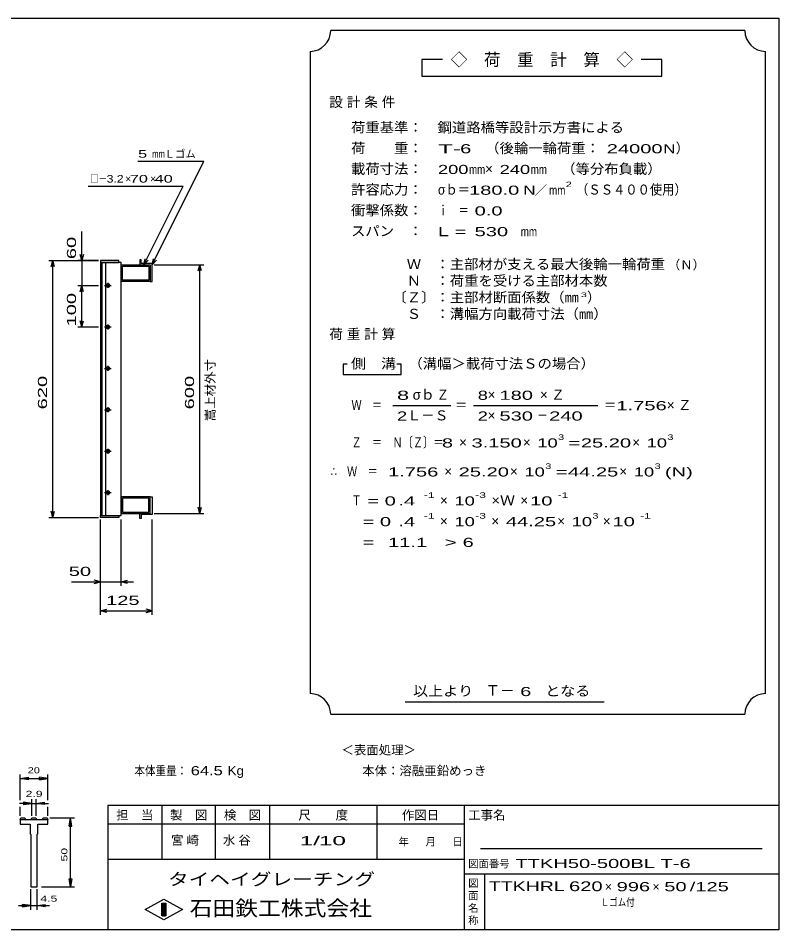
# Model space of a CAD drawing. Units: millimetres, scale not verified, with parts at other scales. Extents: x -1820 to 1736, y -1282 to 1048.
# Drawn here: x -101 to 1736, y -1152 to 1048 of the extents above; entities that cross this region are included whole.
import ezdxf
from ezdxf.enums import TextEntityAlignment as Align

# ---------------------------------------------------------------- set-up
doc = ezdxf.new("R2010")
doc.units = ezdxf.units.MM
doc.header["$LTSCALE"] = 10
for name, color, linetype, lineweight in [('0_2', 150, 'Continuous', 25), ('16', 3, 'Continuous', 25), ('22', 2, 'Continuous', 25), ('32', 4, 'Continuous', 25)]:
    doc.layers.add(name, color=color, linetype=linetype, lineweight=lineweight)
doc.styles.add('ベクトル', font='')
doc.styles.get('ベクトル').set_extended_font_data('ベクトル')

msp = doc.modelspace()

# ---------------------------------------------------------------- linework, layer by layer
at = {"layer": '0_2'}
for p, q in [((-1724, 1048.5), (1736, 1048.5)), ((1736, 1048.5), (1736, -1151.5)), ((1736, -851.5), (116, -851.5)), ((116, -851.5), (116, -1151.5)), ((246, -851.5), (246, -981.5)), ((376, -981.5), (376, -851.5)), ((506, -851.5), (506, -981.5)), ((766, -981.5), (766, -851.5)), ((976, -851.5), (976, -1151.5)), ((976, -896.5), (116, -896.5)), ((1696, -956.5), (1016, -956.5)), ((116, -981.5), (976, -981.5)), ((976, -1016.5), (1736, -1016.5)), ((1026, -1151.5), (1026, -1016.5)), ((206, -1102.5), (251, -1077.5)), ((251, -1077.5), (296, -1102.5)), ((246, -1087.5), (256, -1087.5)), ((246, -1117.5), (246, -1087.5)), ((246, -1087.5), (248, -1087.5)), ((248, -1087.5), (248, -1117.5)), ((250, -1117.5), (250, -1087.5)), ((250, -1087.5), (252, -1087.5)), ((252, -1087.5), (252, -1117.5)), ((254, -1117.5), (254, -1087.5)), ((254, -1087.5), (256, -1087.5)), ((256, -1087.5), (256, -1117.5)), ((256, -1087.5), (256, -1117.5)), ((251, -1127.5), (206, -1102.5)), ((256, -1117.5), (246, -1117.5)), ((248, -1117.5), (250, -1117.5)), ((296, -1102.5), (251, -1127.5)), ((252, -1117.5), (254, -1117.5)), ((1736, -1151.5), (-1724, -1151.5))]:
    msp.add_line(p, q, dxfattribs=at)
at = {"layer": '16'}
for p, q in [((142, 463.5), (98, 463.5)), ((98, 463.5), (98, 459)), ((142, 459), (142, 463.5)), ((196, 465.5), (193, 465.5)), ((193, 465.5), (193, 453.5)), ((196, 456.5), (196, 465.5)), ((98, 459), (142, 459)), ((98, 459), (98, -152)), ((148, 459), (98, 459)), ((99.5, 459), (99.5, -152)), ((102.5, -152), (102.5, 459)), ((110, 459), (110, -152)), ((148, -152), (148, 459)), ((148, 453.5), (218, 453.5)), ((148, 413.5), (148, 453.5)), ((151.2, 450.3), (214.8, 450.3)), ((151.2, 416.7), (151.2, 450.3)), ((193, 453.5), (218, 453.5)), ((223, 456.5), (196, 456.5)), ((214.8, 450.3), (214.8, 416.7)), ((218, 453.5), (218, 413.5)), ((218, 453.5), (218, 413.5)), ((223, 413.5), (223, 456.5)), ((108, 403.5), (124, 403.5)), ((118, 406.5), (114, 406.5)), ((114, 400.5), (118, 400.5)), ((116, 409.5), (116, 397.5)), ((218, 413.5), (148, 413.5)), ((214.8, 416.7), (151.2, 416.7)), ((218, 413.5), (223, 413.5)), ((116, 309.5), (116, 297.5)), ((108, 303.5), (124, 303.5)), ((118, 306.5), (114, 306.5)), ((114, 300.5), (118, 300.5)), ((108, 203.5), (124, 203.5)), ((118, 206.5), (114, 206.5)), ((114, 200.5), (118, 200.5)), ((116, 209.5), (116, 197.5)), ((108, 103.5), (124, 103.5)), ((118, 106.5), (114, 106.5)), ((114, 100.5), (118, 100.5)), ((116, 109.5), (116, 97.5)), ((108, 3.5), (124, 3.5)), ((118, 6.5), (114, 6.5)), ((114, 0.5), (118, 0.5)), ((116, 9.5), (116, -2.5)), ((108, -96.5), (124, -96.5)), ((118, -93.5), (114, -93.5)), ((114, -99.5), (118, -99.5)), ((116, -90.5), (116, -102.5)), ((218, -106.5), (148, -106.5)), ((148, -106.5), (148, -146.5)), ((214.8, -109.7), (151.2, -109.7)), ((151.2, -109.7), (151.2, -143.3)), ((214.8, -143.3), (214.8, -109.7)), ((218, -146.5), (218, -106.5)), ((218, -106.5), (223, -106.5)), ((218, -146.5), (218, -106.5)), ((223, -106.5), (223, -149.5)), ((98, -152), (142, -152)), ((98, -156.5), (98, -152)), ((98, -152), (148, -152)), ((142, -152), (142, -156.5)), ((148, -146.5), (218, -146.5)), ((151.2, -143.3), (214.8, -143.3)), ((193, -158.5), (193, -146.5)), ((193, -146.5), (218, -146.5)), ((223, -149.5), (196, -149.5)), ((196, -149.5), (196, -158.5)), ((142, -156.5), (98, -156.5)), ((196, -158.5), (193, -158.5))]:
    msp.add_line(p, q, dxfattribs=at)
for centre, radius, start, end in [((114, 403.5), 3, 90, 270), ((116, 403.5), 4, 46.6, 133.4), ((116, 403.5), 4, 226.6, 313.4), ((118, 403.5), 3, 270, 90), ((114, 303.5), 3, 90, 270), ((116, 303.5), 4, 46.6, 133.4), ((116, 303.5), 4, 226.6, 313.4), ((118, 303.5), 3, 270, 90), ((114, 203.5), 3, 90, 270), ((116, 203.5), 4, 46.6, 133.4), ((116, 203.5), 4, 226.6, 313.4), ((118, 203.5), 3, 270, 90), ((114, 103.5), 3, 90, 270), ((116, 103.5), 4, 46.6, 133.4), ((116, 103.5), 4, 226.6, 313.4), ((118, 103.5), 3, 270, 90), ((114, 3.5), 3, 90, 270), ((116, 3.5), 4, 46.6, 133.4), ((116, 3.5), 4, 226.6, 313.4), ((118, 3.5), 3, 270, 90), ((114, -96.5), 3, 90, 270), ((116, -96.5), 4, 46.6, 133.4), ((116, -96.5), 4, 226.6, 313.4), ((118, -96.5), 3, 270, 90)]:
    msp.add_arc(centre, radius, start, end, dxfattribs=at)
at = {"layer": '22', "color": 4}
for p, q in [((1654, 1018.5), (654, 1018.5)), ((604, 968.5), (604, -581.5)), ((1704, -581.5), (1704, 968.5)), ((924, 948.5), (874, 948.5)), ((874, 948.5), (874, 908.5)), ((1454, 948.5), (1404, 948.5)), ((1454, 908.5), (1454, 948.5)), ((874, 908.5), (1454, 908.5)), ((188, 703.5), (348, 703.5)), ((223, 453.5), (348, 703.5)), ((68, 643.5), (298, 643.5)), ((203, 453.5), (298, 643.5)), ((53, 463.5), (53, 533.5)), ((-27, 463.5), (93, 463.5)), ((-21, 448.5), (-17, 463.5)), ((-13, 448.5), (-17, 463.5)), ((-17, -156.5), (-17, 463.5)), ((93, 463.5), (43, 463.5)), ((53, 463.5), (49, 478.5)), ((57, 478.5), (53, 463.5)), ((53, 463.5), (53, 403.5)), ((203, 453.5), (206, 468.1)), ((203, 453.5), (213, 464.5)), ((223, 453.5), (226, 468.1)), ((223, 453.5), (233, 464.5)), ((228, 453.5), (348, 453.5)), ((334, 438.5), (338, 453.5)), ((342, 438.5), (338, 453.5)), ((338, -146.5), (338, 453.5)), ((43, 403.5), (93, 403.5)), ((49, 388.5), (53, 403.5)), ((57, 388.5), (53, 403.5)), ((53, 303.5), (53, 403.5)), ((53, 303.5), (49, 318.5)), ((53, 303.5), (57, 318.5)), ((43, 303.5), (93, 303.5)), ((694, 213.5), (684, 213.5)), ((684, 213.5), (684, 188.5)), ((824, 213.5), (814, 213.5)), ((824, 188.5), (824, 213.5)), ((684, 188.5), (824, 188.5)), ((804, 113.5), (944, 113.5)), ((999, 113.5), (1299, 113.5)), ((338, -146.5), (334, -131.5)), ((338, -146.5), (342, -131.5)), ((-17, -156.5), (-21, -141.5)), ((-17, -156.5), (-13, -141.5)), ((228, -146.5), (348, -146.5)), ((-27, -156.5), (93, -156.5)), ((98, -321.5), (98, -161.5)), ((98, -391.5), (98, -161.5)), ((148, -321.5), (148, -161.5)), ((223, -391.5), (223, -161.5)), ((98, -311.5), (83, -307.5)), ((148, -311.5), (163, -307.5)), ((28, -311.5), (98, -311.5)), ((83, -315.5), (98, -311.5)), ((98, -311.5), (148, -311.5)), ((163, -315.5), (148, -311.5)), ((148, -311.5), (178, -311.5)), ((98, -381.5), (113, -377.5)), ((113, -385.5), (98, -381.5)), ((98, -381.5), (223, -381.5)), ((223, -381.5), (208, -377.5)), ((208, -385.5), (223, -381.5)), ((834, -601.5), (1314, -601.5)), ((654, -631.5), (1654, -631.5))]:
    msp.add_line(p, q, dxfattribs=at)
for centre, start, end in [((604, 1018.5), 270, 0), ((1704, 1018.5), 180, 270), ((604, -631.5), 0, 90), ((1704, -631.5), 90, 180)]:
    msp.add_arc(centre, 50, start, end, dxfattribs=at)
at = {"layer": '32'}
for p, q in [((-96, -838.5), (-96, -776.5)), ((-96, -786.5), (-76, -783.5)), ((-76, -789.5), (-96, -786.5)), ((-96, -786.5), (-29.33, -786.5)), ((-76, -789.5), (-76, -783.5)), ((-29.33, -786.5), (-49.33, -783.5)), ((-49.33, -789.5), (-49.33, -783.5)), ((-49.33, -789.5), (-29.33, -786.5)), ((-29.33, -838.5), (-29.33, -776.5)), ((-67.5, -846.5), (-97.5, -846.5)), ((-96, -876.5), (-96, -854.5)), ((-67.5, -846.5), (-87.5, -843.5)), ((-87.5, -843.5), (-87.5, -849.5)), ((-87.5, -849.5), (-67.5, -846.5)), ((-67.5, -876.5), (-67.5, -836.5)), ((-67.5, -846.5), (-57.83, -846.5)), ((-57.83, -836.5), (-57.83, -876.5)), ((-57.83, -846.5), (-37.83, -843.5)), ((-37.83, -849.5), (-57.83, -846.5)), ((-57.83, -846.5), (-27.83, -846.5)), ((-37.83, -843.5), (-37.83, -849.5)), ((-29.33, -876.5), (-29.33, -854.5)), ((-96, -886.5), (-94.33, -881.5)), ((-96, -886.5), (-96, -896.5)), ((-29.33, -886.5), (-96, -886.5)), ((-96, -896.5), (-71.83, -896.5)), ((-94.33, -881.5), (-84.67, -881.5)), ((-84.67, -881.5), (-83, -886.5)), ((-71.83, -896.5), (-71.83, -919.83)), ((-69.17, -886.5), (-67.5, -881.5)), ((-67.5, -881.5), (-57.83, -881.5)), ((-57.83, -881.5), (-56.17, -886.5)), ((-53.5, -919.83), (-53.5, -896.5)), ((-53.5, -896.5), (-29.33, -896.5)), ((-42.33, -886.5), (-40.67, -881.5)), ((-40.67, -881.5), (-31, -881.5)), ((-31, -881.5), (-29.33, -886.5)), ((-29.33, -896.5), (-29.33, -886.5)), ((-24.33, -881.5), (35.67, -881.5)), ((22.67, -901.5), (25.67, -881.5)), ((22.67, -901.5), (28.67, -901.5)), ((28.67, -901.5), (25.67, -881.5)), ((25.67, -1048.17), (25.67, -881.5)), ((-71.83, -919.83), (-70.17, -921.5)), ((-70.17, -921.5), (-70.17, -1048.17)), ((-55.17, -921.5), (-53.5, -919.83)), ((-55.17, -1048.17), (-55.17, -921.5)), ((25.67, -1048.17), (22.67, -1028.17)), ((22.67, -1028.17), (28.67, -1028.17)), ((28.67, -1028.17), (25.67, -1048.17)), ((-70.17, -1048.17), (-55.17, -1048.17)), ((-70.17, -1103.17), (-70.17, -1053.17)), ((-55.17, -1103.17), (-55.17, -1053.17)), ((-44.33, -1048.17), (35.67, -1048.17)), ((-100.17, -1093.17), (-70.17, -1093.17)), ((-70.17, -1093.17), (-90.17, -1090.17)), ((-90.17, -1096.17), (-90.17, -1090.17)), ((-90.17, -1096.17), (-70.17, -1093.17)), ((-70.17, -1093.17), (-55.17, -1093.17)), ((-55.17, -1093.17), (-35.17, -1090.17)), ((-35.17, -1096.17), (-55.17, -1093.17)), ((-55.17, -1093.17), (-25.17, -1093.17)), ((-35.17, -1096.17), (-35.17, -1090.17))]:
    msp.add_line(p, q, dxfattribs=at)

# ---------------------------------------------------------------- texts
at = {"layer": '0_2', "style": 'ベクトル'}
for s, height, p in [('担\u3000当', 21.99, (136, -874.5)), ('製\u3000図', 21.99, (266, -874.5)), ('検\u3000図', 21.99, (396, -874.5)), ('尺\u3000\u3000度', 21.99, (576, -874.5)), ('作図日', 21.99, (826, -874.5)), ('工事名', 21.99, (986, -874.5)), ('年', 18.33, (818, -939)), ('月', 18.33, (883, -939)), ('日', 18.33, (948, -939)), ('図面番号', 18.33, (986, -992)), ('図', 18.33, (986, -1039)), ('面', 18.33, (986, -1069)), ('名', 18.33, (986, -1099)), ('称', 18.33, (986, -1129))]:
    msp.add_text(s, height=height, dxfattribs=at).set_placement(p, align=Align.MIDDLE_LEFT)
at = {"layer": '0_2', "color": 222, "style": 'ベクトル'}
for s, height, width, p in [('タイヘイグレーチング', 29.33, 1.25, (261, -1029.5)), ('石田鉄工株式会社', 36.66, 1.1, (313.5, -1099.5))]:
    msp.add_text(s, height=height, dxfattribs=dict(at, width=width)).set_placement(p, align=Align.MIDDLE_LEFT)
at = {"layer": '22', "style": 'ベクトル'}
for s, height, p in [('◇\u3000荷\u3000重\u3000計\u3000算\u3000◇', 29.33, (944, 948.5)), ('）', 24.19, (1487, 735)), ('Ｌゴム', 18.33, (253, 721)), ('×', 24.19, (1027, 685)), ('×', 18.33, (158, 661)), ('×', 18.33, (218, 661)), ('／', 21.99, (1146.5, 633.5)), ('（Ｎ）', 21.99, (1468, 453.5)), ('）', 24.19, (1273, 375)), ('σｂ', 24.19, (852, 140)), ('×', 24.19, (1033, 140)), ('Ｌ－Ｓ', 24.19, (839, 90)), ('×', 24.19, (1033, 90)), ('×', 24.19, (964, 25)), ('×', 24.19, (1118, 25)), ('×', 24.19, (1382, 25)), ('×', 24.19, (928, -45)), ('×', 24.19, (1087, -45)), ('×', 24.19, (1351, -45)), ('×', 24.19, (918, -115)), ('×', 24.19, (1112, -115)), ('×', 24.19, (918, -165)), ('×', 24.19, (1042, -165)), ('×', 24.19, (1201, -165)), ('×', 24.19, (1311, -165)), ('Ｔ－', 25.66, (1028, -574)), ('＜表面処理＞', 21.99, (680, -717.5)), ('本体：', 21.99, (730, -767.5)), ('溶融亜鉛めっき', 21.99, (820, -767.5)), ('×', 21.99, (1316, -1047.5)), ('×', 21.99, (1431, -1047.5))]:
    msp.add_text(s, height=height, dxfattribs=at).set_placement(p, align=Align.MIDDLE_LEFT)
for s, height, width, p in [('荷重基準：\u3000', 24.19, 1.05, (703, 785)), ('鋼道路橋等設計示方書による', 24.19, 1.05, (912, 785)), ('荷\u3000\u3000重：\u3000', 24.19, 1.05, (703, 735)), ('（後輪一輪荷重：', 24.19, 1.05, (1027, 735)), (' 5 ', 18.33, 1.6, (178, 721)), ('mm', 18.33, 0.75, (223, 721)), ('T-', 21.99, 2, (913, 733.5)), (' 6 ', 21.99, 1.65, (953, 733.5)), (' 24000', 21.99, 1.65, (1307, 733.5)), ('N', 21.99, 1.4, (1457, 733.5)), ('載荷寸法：\u3000', 24.19, 1.05, (703, 685)), ('200', 21.99, 1.5, (913, 683.5)), ('mm', 21.99, 0.8, (988, 683.5)), ('240', 21.99, 1.5, (1062, 683.5)), ('mm', 21.99, 0.8, (1137, 683.5)), ('\u3000（等分布負載）', 24.19, 1.05, (1176, 685)), ('□－', 18.33, 0.8, (73, 661)), ('3.2', 18.33, 1.2, (113, 661)), (' 70 ', 18.33, 1.6, (158, 661)), (' 40 ', 18.33, 1.6, (218, 661)), ('許容応力：\u3000', 24.19, 1.05, (703, 635)), ('σｂ＝', 24.19, 0.9, (913, 635)), ('180.0', 21.99, 1.65, (988, 633.5)), ('N', 21.99, 1.4, (1119, 633.5)), ('mm', 21.99, 0.8, (1181.5, 633.5)), ('2', 13.2, 1.5, (1221.5, 647.5)), ('（ＳＳ４００使用）', 24.19, 0.9, (1246.5, 635)), ('衝撃係数：\u3000', 24.19, 1.05, (703, 585)), ('ｉ\u3000＝', 24.19, 0.75, (913, 585)), (' 0.0', 21.99, 1.65, (988, 583.5)), ('スパン\u3000：\u3000', 24.19, 1.05, (703, 535)), ('L =', 21.99, 1.65, (913, 533.5)), (' 530 ', 21.99, 1.65, (988, 533.5)), ('mm', 21.99, 0.8, (1113, 533.5)), ('\u3000Ｗ\u3000：主部材が支える最大後輪一輪荷重', 24.19, 1.05, (803, 455)), ('\u3000Ｎ\u3000：荷重を受ける主部材本数', 24.19, 1.05, (803, 415)), ('〔Ｚ〕：主部材断面係数（㎜', 24.19, 1.05, (803, 375)), ('3', 11, 1.8, (1258, 381)), ('\u3000Ｓ\u3000：溝幅方向載荷寸法（㎜）', 24.19, 1.05, (803, 335)), ('側\u3000溝', 24.19, 1.1, (703, 215)), ('\u3000（溝幅＞載荷寸法Ｓの場合）', 24.19, 1.05, (807, 215)), ('8', 21.99, 1.8, (814, 138.5)), ('Ｚ', 24.19, 0.9, (910, 140)), ('8', 21.99, 1.5, (1009, 138.5)), (' 180 ', 21.99, 1.65, (1048, 138.5)), ('Ｗ\u3000＝', 24.19, 0.75, (704, 115)), ('＝', 24.19, 0.9, (954, 115)), ('＝', 24.19, 0.9, (1314, 115)), ('1.756', 21.99, 1.65, (1344, 113.5)), ('2', 21.99, 1.5, (814, 88.5)), ('2', 21.99, 1.5, (1009, 88.5)), (' 530 ', 21.99, 1.65, (1048, 88.5)), ('－', 24.19, 0.75, (1153, 90)), (' 240 ', 21.99, 1.65, (1168, 88.5)), ('3', 13.2, 1.5, (1203, 37.5)), ('3', 13.2, 1.5, (1467, 37.5)), ('Ｚ\u3000＝\u3000Ｎ〔Ｚ〕＝', 24.19, 0.75, (704, 25)), (' 8 ', 21.99, 1.65, (909, 23.5)), ('3.150', 21.99, 1.65, (994, 23.5)), ('10', 21.99, 1.5, (1153, 23.5)), ('=', 21.99, 1.7, (1228, 23.5)), ('25.20', 21.99, 1.65, (1258, 23.5)), ('10', 21.99, 1.5, (1417, 23.5)), ('∴\u3000Ｗ\u3000＝', 24.19, 0.75, (654, -45)), (' 1.756', 21.99, 1.65, (779, -46.5)), ('25.20', 21.99, 1.65, (963, -46.5)), ('10', 21.99, 1.5, (1122, -46.5)), ('3', 13.2, 1.5, (1172, -32.5)), ('=', 21.99, 1.7, (1197, -46.5)), ('44.25', 21.99, 1.65, (1227, -46.5)), ('10', 21.99, 1.5, (1386, -46.5)), ('3', 13.2, 1.5, (1436, -32.5)), ('(N)', 21.99, 1.65, (1461, -46.5)), ('Ｔ', 24.19, 0.75, (704, -115)), (' = 0', 21.99, 1.65, (729, -116.5)), (' .4 ', 21.99, 1.65, (804, -116.5)), ('-1', 13.2, 1.65, (879, -102.5)), ('10', 21.99, 1.5, (953, -116.5)), ('-3', 13.2, 1.65, (1003, -102.5)), ('×Ｗ', 24.19, 1.1, (1042, -115)), (' 10 ', 21.99, 1.65, (1122, -116.5)), ('-1', 13.2, 1.65, (1202, -102.5)), ('-1', 13.2, 1.65, (879, -152.5)), ('-3', 13.2, 1.65, (1003, -152.5)), ('3', 13.2, 1.5, (1286, -152.5)), ('-1', 13.2, 1.65, (1401, -152.5)), ('  = 0', 21.99, 1.65, (704, -166.5)), (' .4 ', 21.99, 1.65, (804, -166.5)), ('10', 21.99, 1.5, (953, -166.5)), ('44.25', 21.99, 1.65, (1077, -166.5)), ('10', 21.99, 1.5, (1236, -166.5)), (' 10 ', 21.99, 1.65, (1321, -166.5)), ('  =', 21.99, 1.65, (704, -216.5)), (' 11.1', 21.99, 1.65, (779, -216.5)), ('>', 21.99, 1.7, (929, -216.5)), (' 6 ', 21.99, 1.65, (959, -216.5)), (' 50 ', 21.99, 1.65, (8, -286.5)), (' 125 ', 21.99, 1.65, (98, -356.5)), ('以上より\u3000', 24.19, 1.1, (853, -575)), (' 6 ', 21.99, 1.65, (1098, -576.5)), ('となる', 24.19, 1.1, (1172, -575)), ('本体重量：', 21.99, 0.85, (180, -767.5)), (' 64.5', 21.99, 1.35, (305, -767.5)), ('Kg', 21.99, 1.1, (405, -767.5)), ('1/', 21.99, 2, (579, -936.5)), (' 10 ', 21.99, 2, (609, -936.5)), ('TTKH50-500BL T-6         ', 21.99, 1.65, (1100, -991.5)), ('TTKHRL', 23.46, 1.5, (1036, -1046.5)), (' 620 ', 23.46, 1.55, (1216, -1046.5)), (' 996 ', 21.99, 1.65, (1331, -1047.5)), (' 50 ', 21.99, 1.65, (1446, -1047.5)), ('/', 21.99, 1.65, (1521, -1047.5)), (' 125 ', 21.99, 1.65, (1521, -1047.5)), ('Ｌゴム付', 18.33, 0.8, (1306, -1085))]:
    msp.add_text(s, height=height, dxfattribs=dict(at, width=width)).set_placement(p, align=Align.MIDDLE_LEFT)
at = {"layer": '22', "style": 'ベクトル', "width": 1.65}
for s, p in [(' 60 ', (28, 453.5)), (' 100 ', (28, 291)), (' 620 ', (-42, 91)), (' 600 ', (313, 91))]:
    msp.add_text(s, height=21.99, rotation=90, dxfattribs=at).set_placement(p, align=Align.MIDDLE_LEFT)
at = {"layer": '22', "style": 'ベクトル'}
msp.add_text('嵩上材外寸', height=21.99, rotation=90, dxfattribs=at).set_placement((363, 76), align=Align.MIDDLE_LEFT)
at = {"layer": '22', "attachment_point": 4, "style": 'ベクトル'}
for s, insert, char_height in [('\\T1.28;設計条件', (650.5, 845), 24.19), ('\\T1.28;荷重計算', (650.5, 285), 24.19), ('\\T1.42;×Ｚ', (1159.5, 140), 24.19), ('\\T1.42;×Ｚ', (1465.5, 115), 24.19), ('\\T1.25;宮崎\u3000', (268.5, -936.5), 21.99), ('\\T1.25;水谷\u3000', (393.5, -936.5), 21.99)]:
    msp.add_mtext(s, dxfattribs=dict(at, insert=insert, char_height=char_height))
at = {"layer": '32', "color": 2, "style": 'ベクトル'}
for s, width, p in [('20', 1.35, (-77.67, -766.5)), ('2.9', 1.5, (-82.67, -823.5)), (' 4.5 ', 1.5, (-55.17, -1076.17))]:
    msp.add_text(s, height=14.66, dxfattribs=dict(at, width=width)).set_placement(p, align=Align.MIDDLE_LEFT)
at = {"layer": '32', "color": 2, "style": 'ベクトル', "width": 1.5}
msp.add_text(' 50 ', height=14.66, rotation=90, dxfattribs=at).set_placement((10.67, -994.83), align=Align.MIDDLE_LEFT)

doc.saveas('drawing.dxf')
